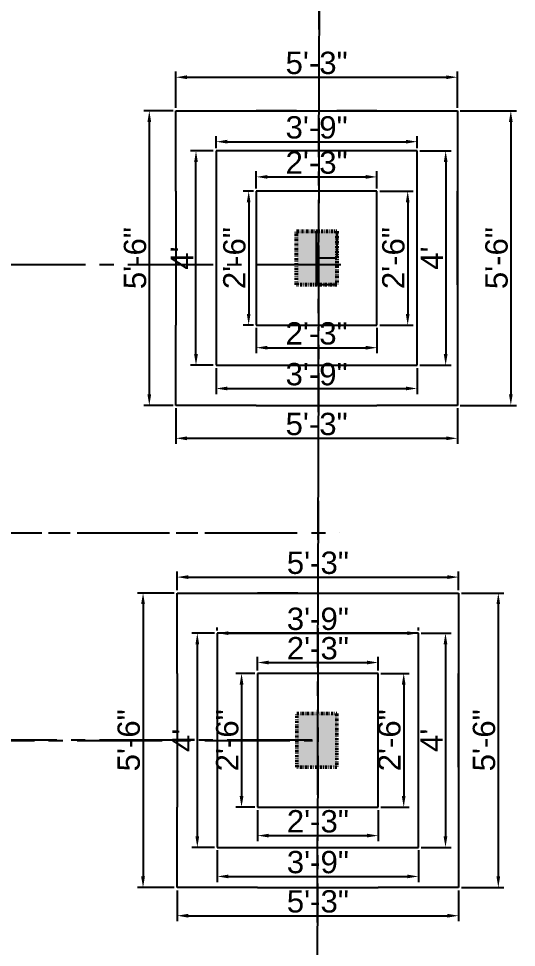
# Model space of a CAD drawing. Header units: inches. Extents: x 140261 to 278399, y 61833 to 125561.
# Drawn here: x 142461 to 142572.4, y 62623 to 62831 of the extents above; entities that cross this region are included whole.
import ezdxf

# ---------------------------------------------------------------- set-up
doc = ezdxf.new("R2010")
doc.units = ezdxf.units.IN
for name, pattern in [('Aec_Rating_Smoke', [9, 4.5, 2, -2.5]), ('CENTER2', [28.575, 19.05, -3.175, 3.175, -3.175]), ('DASHDOT', [1, 0.5, -0.25, 0, -0.25])]:
    doc.linetypes.add(name, pattern=pattern)
doc.layers.add('centre line', color=30, linetype='Continuous')
doc.layers.add('column', color=1, linetype='Aec_Rating_Smoke', lineweight=50)
doc.styles.get("Standard").update_dxf_attribs({"font": 'arial.ttf'})
doc.dimstyles.new('ISO-25', dxfattribs={"dimtxt": 5, "dimasz": 2.5, "dimexe": 1.25, "dimexo": 0.625, "dimtad": 1, "dimdec": 1, "dimlunit": 4, "dimtxsty": 'Standard', "dimcen": 2.5, "dimadec": 0, "dimazin": 0, "dimtfac": 1, "dimtdec": 1, "dimtmove": 0, "dimatfit": 3, "dimfxl": 1, "dimarcsym": 0})

# ---------------------------------------------------------------- blocks, each defined once
blk = doc.blocks.new('*U53')
at = {"color": 0, "linetype": 'CENTER2', "transparency": 16777216}
blk.add_line((192.4, 0.06), (-62, -0.02), dxfattribs=at)
blk = doc.blocks.new('*U54')
at = {"color": 0, "linetype": 'CENTER2', "transparency": 16777216}
blk.add_line((-63.48, 0), (193.7, 0), dxfattribs=at)
blk = doc.blocks.new('*U55')
at = {"color": 0, "linetype": 'CENTER2', "transparency": 16777216}
blk.add_line((125.52, 0), (-125.52, 0), dxfattribs=at)
blk = doc.blocks.new('*U59')
at = {"color": 0, "linetype": 'CENTER2', "transparency": 16777216}
blk.add_line((-0.34, -186.82), (0.4, 219.82), dxfattribs=at)
blk = doc.blocks.new('*D201')
at = {"color": 0, "lineweight": -2, "transparency": 16777216}
for p, q in [((142496.16, 62811), (142496.16, 62819.14)), ((142498.66, 62817.89), (142556.66, 62817.89)), ((142559.16, 62811), (142559.16, 62819.14))]:
    blk.add_line(p, q, dxfattribs=at)
at = {"color": 0, "transparency": 16777216}
for points in [[(142498.66, 62818.31), (142498.66, 62817.47), (142496.16, 62817.89)], [(142556.66, 62818.31), (142556.66, 62817.47), (142559.16, 62817.89)]]:
    blk.add_solid(points, dxfattribs=at)
at = {"layer": 'Defpoints', "color": 0, "transparency": 16777216}
for p in [(142559.16, 62817.89), (142496.16, 62810.37), (142559.16, 62810.37)]:
    blk.add_point(p, dxfattribs=at)
at = {"color": 0, "transparency": 16777216, "insert": (142527.66, 62821.07), "char_height": 5, "attachment_point": 5}
blk.add_mtext('5\'-3"', dxfattribs=at)
blk = doc.blocks.new('*D202')
at = {"color": 0, "lineweight": -2, "transparency": 16777216}
for p, q in [((142505.16, 62802), (142505.16, 62804.7)), ((142507.66, 62803.45), (142547.66, 62803.45)), ((142550.16, 62802), (142550.16, 62804.7))]:
    blk.add_line(p, q, dxfattribs=at)
at = {"color": 0, "transparency": 16777216}
for points in [[(142507.66, 62803.87), (142507.66, 62803.03), (142505.16, 62803.45)], [(142547.66, 62803.87), (142547.66, 62803.03), (142550.16, 62803.45)]]:
    blk.add_solid(points, dxfattribs=at)
at = {"layer": 'Defpoints', "color": 0, "transparency": 16777216}
for p in [(142550.16, 62803.45), (142505.16, 62801.37), (142550.16, 62801.37)]:
    blk.add_point(p, dxfattribs=at)
at = {"color": 0, "transparency": 16777216, "insert": (142527.66, 62806.63), "char_height": 5, "attachment_point": 5}
blk.add_mtext('3\'-9"', dxfattribs=at)
blk = doc.blocks.new('*D103')
at = {"color": 0, "lineweight": -2, "transparency": 16777216}
for p, q in [((142514.16, 62793), (142514.16, 62796.81)), ((142516.66, 62795.56), (142538.66, 62795.56)), ((142541.16, 62793), (142541.16, 62796.81))]:
    blk.add_line(p, q, dxfattribs=at)
at = {"color": 0, "transparency": 16777216}
for points in [[(142516.66, 62795.98), (142516.66, 62795.15), (142514.16, 62795.56)], [(142538.66, 62795.98), (142538.66, 62795.15), (142541.16, 62795.56)]]:
    blk.add_solid(points, dxfattribs=at)
at = {"layer": 'Defpoints', "color": 0, "transparency": 16777216}
for p in [(142541.16, 62795.56), (142514.16, 62792.37), (142541.16, 62792.37)]:
    blk.add_point(p, dxfattribs=at)
at = {"color": 0, "transparency": 16777216, "insert": (142527.66, 62798.74), "char_height": 5, "attachment_point": 5}
blk.add_mtext('2\'-3"', dxfattribs=at)
blk = doc.blocks.new('*D104')
at = {"color": 0, "lineweight": -2, "transparency": 16777216}
for p, q in [((142495.53, 62810.37), (142488.97, 62810.37)), ((142490.22, 62807.87), (142490.22, 62746.87)), ((142495.53, 62744.37), (142488.97, 62744.37))]:
    blk.add_line(p, q, dxfattribs=at)
at = {"color": 0, "transparency": 16777216}
for points in [[(142489.81, 62807.87), (142490.64, 62807.87), (142490.22, 62810.37)], [(142489.81, 62746.87), (142490.64, 62746.87), (142490.22, 62744.37)]]:
    blk.add_solid(points, dxfattribs=at)
at = {"layer": 'Defpoints', "color": 0, "transparency": 16777216}
for p in [(142496.16, 62810.37), (142490.22, 62744.37), (142496.16, 62744.37)]:
    blk.add_point(p, dxfattribs=at)
at = {"color": 0, "transparency": 16777216, "insert": (142487.05, 62777.37), "char_height": 5, "attachment_point": 5, "rotation": 90}
blk.add_mtext('5\'-6"', dxfattribs=at)
blk = doc.blocks.new('*D105')
at = {"color": 0, "lineweight": -2, "transparency": 16777216}
for p, q in [((142504.53, 62801.37), (142499.42, 62801.37)), ((142500.67, 62755.87), (142500.67, 62798.87)), ((142504.53, 62753.37), (142499.42, 62753.37))]:
    blk.add_line(p, q, dxfattribs=at)
at = {"color": 0, "transparency": 16777216}
for points in [[(142500.25, 62798.87), (142501.09, 62798.87), (142500.67, 62801.37)], [(142500.25, 62755.87), (142501.09, 62755.87), (142500.67, 62753.37)]]:
    blk.add_solid(points, dxfattribs=at)
at = {"layer": 'Defpoints', "color": 0, "transparency": 16777216}
for p in [(142500.67, 62801.37), (142505.16, 62801.37), (142505.16, 62753.37)]:
    blk.add_point(p, dxfattribs=at)
at = {"color": 0, "transparency": 16777216, "insert": (142497.54, 62777.37), "char_height": 5, "attachment_point": 5, "rotation": 90}
blk.add_mtext("4'", dxfattribs=at)
blk = doc.blocks.new('*D106')
at = {"color": 0, "lineweight": -2, "transparency": 16777216}
for p, q in [((142496.16, 62743.75), (142496.16, 62735.75)), ((142559.16, 62743.75), (142559.16, 62735.75)), ((142498.66, 62737), (142556.66, 62737))]:
    blk.add_line(p, q, dxfattribs=at)
at = {"color": 0, "transparency": 16777216}
for points in [[(142498.66, 62737.42), (142498.66, 62736.58), (142496.16, 62737)], [(142556.66, 62737.42), (142556.66, 62736.58), (142559.16, 62737)]]:
    blk.add_solid(points, dxfattribs=at)
at = {"layer": 'Defpoints', "color": 0, "transparency": 16777216}
for p in [(142496.16, 62744.37), (142559.16, 62744.37), (142559.16, 62737)]:
    blk.add_point(p, dxfattribs=at)
at = {"color": 0, "transparency": 16777216, "insert": (142527.66, 62740.18), "char_height": 5, "attachment_point": 5}
blk.add_mtext('5\'-3"', dxfattribs=at)
blk = doc.blocks.new('*D107')
at = {"color": 0, "lineweight": -2, "transparency": 16777216}
for p, q in [((142505.16, 62752.75), (142505.16, 62746.91)), ((142550.16, 62752.75), (142550.16, 62746.91)), ((142507.66, 62748.16), (142547.66, 62748.16))]:
    blk.add_line(p, q, dxfattribs=at)
at = {"color": 0, "transparency": 16777216}
for points in [[(142507.66, 62748.58), (142507.66, 62747.75), (142505.16, 62748.16)], [(142547.66, 62748.58), (142547.66, 62747.75), (142550.16, 62748.16)]]:
    blk.add_solid(points, dxfattribs=at)
at = {"layer": 'Defpoints', "color": 0, "transparency": 16777216}
for p in [(142505.16, 62753.37), (142550.16, 62753.37), (142550.16, 62748.16)]:
    blk.add_point(p, dxfattribs=at)
at = {"color": 0, "transparency": 16777216, "insert": (142527.66, 62751.34), "char_height": 5, "attachment_point": 5}
blk.add_mtext('3\'-9"', dxfattribs=at)
blk = doc.blocks.new('*D195')
at = {"color": 0, "lineweight": -2, "transparency": 16777216}
for p, q in [((142514.16, 62761.75), (142514.16, 62756.05)), ((142541.16, 62761.75), (142541.16, 62756.05)), ((142516.66, 62757.3), (142538.66, 62757.3))]:
    blk.add_line(p, q, dxfattribs=at)
at = {"color": 0, "transparency": 16777216}
for points in [[(142516.66, 62757.72), (142516.66, 62756.88), (142514.16, 62757.3)], [(142538.66, 62757.72), (142538.66, 62756.88), (142541.16, 62757.3)]]:
    blk.add_solid(points, dxfattribs=at)
at = {"layer": 'Defpoints', "color": 0, "transparency": 16777216}
for p in [(142514.16, 62762.37), (142541.16, 62762.37), (142541.16, 62757.3)]:
    blk.add_point(p, dxfattribs=at)
at = {"color": 0, "transparency": 16777216, "insert": (142527.66, 62760.48), "char_height": 5, "attachment_point": 5}
blk.add_mtext('2\'-3"', dxfattribs=at)
blk = doc.blocks.new('*D83')
at = {"color": 0, "lineweight": -2, "transparency": 16777216}
for p, q in [((142513.53, 62792.37), (142511.21, 62792.37)), ((142512.46, 62789.87), (142512.46, 62764.87)), ((142513.53, 62762.37), (142511.21, 62762.37))]:
    blk.add_line(p, q, dxfattribs=at)
at = {"color": 0, "transparency": 16777216}
for points in [[(142512.04, 62789.87), (142512.87, 62789.87), (142512.46, 62792.37)], [(142512.04, 62764.87), (142512.87, 62764.87), (142512.46, 62762.37)]]:
    blk.add_solid(points, dxfattribs=at)
at = {"layer": 'Defpoints', "color": 0, "transparency": 16777216}
for p in [(142514.16, 62792.37), (142512.46, 62762.37), (142514.16, 62762.37)]:
    blk.add_point(p, dxfattribs=at)
at = {"color": 0, "transparency": 16777216, "insert": (142509.28, 62777.37), "char_height": 5, "attachment_point": 5, "rotation": 90}
blk.add_mtext('2\'-6"', dxfattribs=at)
blk = doc.blocks.new('*D196')
at = {"color": 0, "lineweight": -2, "transparency": 16777216}
for p, q in [((142541.78, 62792.37), (142549.29, 62792.37)), ((142548.04, 62789.87), (142548.04, 62764.87)), ((142541.78, 62762.37), (142549.29, 62762.37))]:
    blk.add_line(p, q, dxfattribs=at)
at = {"color": 0, "transparency": 16777216}
for points in [[(142547.62, 62789.87), (142548.46, 62789.87), (142548.04, 62792.37)], [(142547.62, 62764.87), (142548.46, 62764.87), (142548.04, 62762.37)]]:
    blk.add_solid(points, dxfattribs=at)
at = {"layer": 'Defpoints', "color": 0, "transparency": 16777216}
for p in [(142541.16, 62792.37), (142541.16, 62762.37), (142548.04, 62762.37)]:
    blk.add_point(p, dxfattribs=at)
at = {"color": 0, "transparency": 16777216, "insert": (142544.86, 62777.37), "char_height": 5, "attachment_point": 5, "rotation": 90}
blk.add_mtext('2\'-6"', dxfattribs=at)
blk = doc.blocks.new('*D84')
at = {"color": 0, "lineweight": -2, "transparency": 16777216}
for p, q in [((142550.78, 62801.37), (142557.79, 62801.37)), ((142556.54, 62798.87), (142556.54, 62755.87)), ((142550.78, 62753.37), (142557.79, 62753.37))]:
    blk.add_line(p, q, dxfattribs=at)
at = {"color": 0, "transparency": 16777216}
for points in [[(142556.12, 62798.87), (142556.96, 62798.87), (142556.54, 62801.37)], [(142556.12, 62755.87), (142556.96, 62755.87), (142556.54, 62753.37)]]:
    blk.add_solid(points, dxfattribs=at)
at = {"layer": 'Defpoints', "color": 0, "transparency": 16777216}
for p in [(142550.16, 62801.37), (142550.16, 62753.37), (142556.54, 62753.37)]:
    blk.add_point(p, dxfattribs=at)
at = {"color": 0, "transparency": 16777216, "insert": (142553.42, 62777.37), "char_height": 5, "attachment_point": 5, "rotation": 90}
blk.add_mtext("4'", dxfattribs=at)
blk = doc.blocks.new('*D197')
at = {"color": 0, "lineweight": -2, "transparency": 16777216}
for p, q in [((142559.78, 62810.37), (142572.37, 62810.37)), ((142571.12, 62807.87), (142571.12, 62746.87)), ((142559.78, 62744.37), (142572.37, 62744.37))]:
    blk.add_line(p, q, dxfattribs=at)
at = {"color": 0, "transparency": 16777216}
for points in [[(142570.7, 62807.87), (142571.53, 62807.87), (142571.12, 62810.37)], [(142570.7, 62746.87), (142571.53, 62746.87), (142571.12, 62744.37)]]:
    blk.add_solid(points, dxfattribs=at)
at = {"layer": 'Defpoints', "color": 0, "transparency": 16777216}
for p in [(142559.16, 62810.37), (142559.16, 62744.37), (142571.12, 62744.37)]:
    blk.add_point(p, dxfattribs=at)
at = {"color": 0, "transparency": 16777216, "insert": (142567.94, 62777.37), "char_height": 5, "attachment_point": 5, "rotation": 90}
blk.add_mtext('5\'-6"', dxfattribs=at)
blk = doc.blocks.new('*U63')
at = {"layer": 'centre line', "color": 0, "linetype": 'CENTER2', "transparency": 16777216}
blk.add_line((-0.69, -376.19), (0.41, 225.24), dxfattribs=at)
blk = doc.blocks.new('*U67')
at = {"layer": 'centre line', "color": 0, "linetype": 'CENTER2', "transparency": 16777216}
blk.add_line((192.4, 0.06), (-180.97, -0.06), dxfattribs=at)
blk = doc.blocks.new('*U68')
at = {"layer": 'centre line', "color": 0, "linetype": 'CENTER2', "transparency": 16777216}
blk.add_line((-179.46, 0), (184.06, 0), dxfattribs=at)
blk = doc.blocks.new('*U69')
at = {"layer": 'centre line', "color": 0, "linetype": 'CENTER2', "transparency": 16777216}
blk.add_line((-241.5, 0), (125.52, 0), dxfattribs=at)
blk = doc.blocks.new('*D226')
at = {"color": 0, "lineweight": -2, "transparency": 16777216}
for p, q in [((142495.81, 62702.35), (142487.57, 62702.35)), ((142488.82, 62699.85), (142488.82, 62638.85)), ((142495.81, 62636.35), (142487.57, 62636.35))]:
    blk.add_line(p, q, dxfattribs=at)
at = {"color": 0, "transparency": 16777216}
for points in [[(142488.4, 62699.85), (142489.24, 62699.85), (142488.82, 62702.35)], [(142488.4, 62638.85), (142489.24, 62638.85), (142488.82, 62636.35)]]:
    blk.add_solid(points, dxfattribs=at)
at = {"layer": 'Defpoints', "color": 0, "transparency": 16777216}
for p in [(142496.44, 62702.35), (142488.82, 62636.35), (142496.44, 62636.35)]:
    blk.add_point(p, dxfattribs=at)
at = {"color": 0, "transparency": 16777216, "insert": (142485.64, 62669.35), "char_height": 5, "attachment_point": 5, "rotation": 90}
blk.add_mtext('5\'-6"', dxfattribs=at)
blk = doc.blocks.new('*D227')
at = {"color": 0, "lineweight": -2, "transparency": 16777216}
for p, q in [((142504.81, 62693.35), (142499.72, 62693.35)), ((142500.97, 62690.85), (142500.97, 62647.85)), ((142504.81, 62645.35), (142499.72, 62645.35))]:
    blk.add_line(p, q, dxfattribs=at)
at = {"color": 0, "transparency": 16777216}
for points in [[(142500.55, 62690.85), (142501.38, 62690.85), (142500.97, 62693.35)], [(142500.55, 62647.85), (142501.38, 62647.85), (142500.97, 62645.35)]]:
    blk.add_solid(points, dxfattribs=at)
at = {"layer": 'Defpoints', "color": 0, "transparency": 16777216}
for p in [(142505.44, 62693.35), (142500.97, 62645.35), (142505.44, 62645.35)]:
    blk.add_point(p, dxfattribs=at)
at = {"color": 0, "transparency": 16777216, "insert": (142497.84, 62669.35), "char_height": 5, "attachment_point": 5, "rotation": 90}
blk.add_mtext("4'", dxfattribs=at)
blk = doc.blocks.new('*D228')
at = {"color": 0, "lineweight": -2, "transparency": 16777216}
for p, q in [((142496.44, 62635.73), (142496.44, 62628.81)), ((142559.44, 62635.73), (142559.44, 62628.81)), ((142498.94, 62630.06), (142556.94, 62630.06))]:
    blk.add_line(p, q, dxfattribs=at)
at = {"color": 0, "transparency": 16777216}
for points in [[(142498.94, 62630.48), (142498.94, 62629.64), (142496.44, 62630.06)], [(142556.94, 62630.48), (142556.94, 62629.64), (142559.44, 62630.06)]]:
    blk.add_solid(points, dxfattribs=at)
at = {"layer": 'Defpoints', "color": 0, "transparency": 16777216}
for p in [(142496.44, 62636.35), (142559.44, 62636.35), (142559.44, 62630.06)]:
    blk.add_point(p, dxfattribs=at)
at = {"color": 0, "transparency": 16777216, "insert": (142527.94, 62633.24), "char_height": 5, "attachment_point": 5}
blk.add_mtext('5\'-3"', dxfattribs=at)
blk = doc.blocks.new('*D229')
at = {"color": 0, "lineweight": -2, "transparency": 16777216}
for p, q in [((142505.44, 62644.73), (142505.44, 62637.61)), ((142550.44, 62644.73), (142550.44, 62637.61)), ((142507.94, 62638.86), (142547.94, 62638.86))]:
    blk.add_line(p, q, dxfattribs=at)
at = {"color": 0, "transparency": 16777216}
for points in [[(142507.94, 62639.27), (142507.94, 62638.44), (142505.44, 62638.86)], [(142547.94, 62639.27), (142547.94, 62638.44), (142550.44, 62638.86)]]:
    blk.add_solid(points, dxfattribs=at)
at = {"layer": 'Defpoints', "color": 0, "transparency": 16777216}
for p in [(142505.44, 62645.35), (142550.44, 62645.35), (142550.44, 62638.86)]:
    blk.add_point(p, dxfattribs=at)
at = {"color": 0, "transparency": 16777216, "insert": (142527.94, 62642.04), "char_height": 5, "attachment_point": 5}
blk.add_mtext('3\'-9"', dxfattribs=at)
blk = doc.blocks.new('*D230')
at = {"color": 0, "lineweight": -2, "transparency": 16777216}
for p, q in [((142514.44, 62653.73), (142514.44, 62646.75)), ((142541.44, 62653.73), (142541.44, 62646.75)), ((142516.94, 62648), (142538.94, 62648))]:
    blk.add_line(p, q, dxfattribs=at)
at = {"color": 0, "transparency": 16777216}
for points in [[(142516.94, 62648.42), (142516.94, 62647.59), (142514.44, 62648)], [(142538.94, 62648.42), (142538.94, 62647.59), (142541.44, 62648)]]:
    blk.add_solid(points, dxfattribs=at)
at = {"layer": 'Defpoints', "color": 0, "transparency": 16777216}
for p in [(142514.44, 62654.35), (142541.44, 62654.35), (142541.44, 62648)]:
    blk.add_point(p, dxfattribs=at)
at = {"color": 0, "transparency": 16777216, "insert": (142527.94, 62651.18), "char_height": 5, "attachment_point": 5}
blk.add_mtext('2\'-3"', dxfattribs=at)
blk = doc.blocks.new('*D231')
at = {"color": 0, "lineweight": -2, "transparency": 16777216}
for p, q in [((142513.81, 62684.35), (142509.61, 62684.35)), ((142510.86, 62681.85), (142510.86, 62656.85)), ((142513.81, 62654.35), (142509.61, 62654.35))]:
    blk.add_line(p, q, dxfattribs=at)
at = {"color": 0, "transparency": 16777216}
for points in [[(142510.45, 62681.85), (142511.28, 62681.85), (142510.86, 62684.35)], [(142510.45, 62656.85), (142511.28, 62656.85), (142510.86, 62654.35)]]:
    blk.add_solid(points, dxfattribs=at)
at = {"layer": 'Defpoints', "color": 0, "transparency": 16777216}
for p in [(142514.44, 62684.35), (142510.86, 62654.35), (142514.44, 62654.35)]:
    blk.add_point(p, dxfattribs=at)
at = {"color": 0, "transparency": 16777216, "insert": (142507.69, 62669.35), "char_height": 5, "attachment_point": 5, "rotation": 90}
blk.add_mtext('2\'-6"', dxfattribs=at)
blk = doc.blocks.new('*D232')
at = {"color": 0, "lineweight": -2, "transparency": 16777216}
for p, q in [((142505.44, 62693.98), (142505.44, 62694.6)), ((142507.94, 62693.35), (142547.94, 62693.35)), ((142550.44, 62693.98), (142550.44, 62694.6))]:
    blk.add_line(p, q, dxfattribs=at)
at = {"color": 0, "transparency": 16777216}
for points in [[(142507.94, 62693.77), (142507.94, 62692.93), (142505.44, 62693.35)], [(142547.94, 62693.77), (142547.94, 62692.93), (142550.44, 62693.35)]]:
    blk.add_solid(points, dxfattribs=at)
at = {"layer": 'Defpoints', "color": 0, "transparency": 16777216}
for p in [(142505.44, 62693.35), (142550.44, 62693.35), (142550.44, 62693.35)]:
    blk.add_point(p, dxfattribs=at)
at = {"color": 0, "transparency": 16777216, "insert": (142527.94, 62696.53), "char_height": 5, "attachment_point": 5}
blk.add_mtext('3\'-9"', dxfattribs=at)
blk = doc.blocks.new('*D233')
at = {"color": 0, "lineweight": -2, "transparency": 16777216}
for p, q in [((142496.44, 62702.98), (142496.44, 62707.16)), ((142498.94, 62705.91), (142556.94, 62705.91)), ((142559.44, 62702.98), (142559.44, 62707.16))]:
    blk.add_line(p, q, dxfattribs=at)
at = {"color": 0, "transparency": 16777216}
for points in [[(142498.94, 62706.33), (142498.94, 62705.49), (142496.44, 62705.91)], [(142556.94, 62706.33), (142556.94, 62705.49), (142559.44, 62705.91)]]:
    blk.add_solid(points, dxfattribs=at)
at = {"layer": 'Defpoints', "color": 0, "transparency": 16777216}
for p in [(142559.44, 62705.91), (142496.44, 62702.35), (142559.44, 62702.35)]:
    blk.add_point(p, dxfattribs=at)
at = {"color": 0, "transparency": 16777216, "insert": (142527.94, 62709.09), "char_height": 5, "attachment_point": 5}
blk.add_mtext('5\'-3"', dxfattribs=at)
blk = doc.blocks.new('*D234')
at = {"color": 0, "lineweight": -2, "transparency": 16777216}
for p, q in [((142514.44, 62684.98), (142514.44, 62688.02)), ((142516.94, 62686.77), (142538.94, 62686.77)), ((142541.44, 62684.98), (142541.44, 62688.02))]:
    blk.add_line(p, q, dxfattribs=at)
at = {"color": 0, "transparency": 16777216}
for points in [[(142516.94, 62687.19), (142516.94, 62686.36), (142514.44, 62686.77)], [(142538.94, 62687.19), (142538.94, 62686.36), (142541.44, 62686.77)]]:
    blk.add_solid(points, dxfattribs=at)
at = {"layer": 'Defpoints', "color": 0, "transparency": 16777216}
for p in [(142541.44, 62686.77), (142514.44, 62684.35), (142541.44, 62684.35)]:
    blk.add_point(p, dxfattribs=at)
at = {"color": 0, "transparency": 16777216, "insert": (142527.94, 62689.95), "char_height": 5, "attachment_point": 5}
blk.add_mtext('2\'-3"', dxfattribs=at)
blk = doc.blocks.new('*D235')
at = {"color": 0, "lineweight": -2, "transparency": 16777216}
for p, q in [((142542.06, 62684.35), (142548.4, 62684.35)), ((142547.15, 62681.85), (142547.15, 62656.85)), ((142542.06, 62654.35), (142548.4, 62654.35))]:
    blk.add_line(p, q, dxfattribs=at)
at = {"color": 0, "transparency": 16777216}
for points in [[(142546.73, 62681.85), (142547.56, 62681.85), (142547.15, 62684.35)], [(142546.73, 62656.85), (142547.56, 62656.85), (142547.15, 62654.35)]]:
    blk.add_solid(points, dxfattribs=at)
at = {"layer": 'Defpoints', "color": 0, "transparency": 16777216}
for p in [(142541.44, 62684.35), (142541.44, 62654.35), (142547.15, 62654.35)]:
    blk.add_point(p, dxfattribs=at)
at = {"color": 0, "transparency": 16777216, "insert": (142543.97, 62669.35), "char_height": 5, "attachment_point": 5, "rotation": 90}
blk.add_mtext('2\'-6"', dxfattribs=at)
blk = doc.blocks.new('*D236')
at = {"color": 0, "lineweight": -2, "transparency": 16777216}
for p, q in [((142551.06, 62693.35), (142557.75, 62693.35)), ((142556.5, 62690.85), (142556.5, 62647.85)), ((142551.06, 62645.35), (142557.75, 62645.35))]:
    blk.add_line(p, q, dxfattribs=at)
at = {"color": 0, "transparency": 16777216}
for points in [[(142556.08, 62690.85), (142556.91, 62690.85), (142556.5, 62693.35)], [(142556.08, 62647.85), (142556.91, 62647.85), (142556.5, 62645.35)]]:
    blk.add_solid(points, dxfattribs=at)
at = {"layer": 'Defpoints', "color": 0, "transparency": 16777216}
for p in [(142550.44, 62693.35), (142550.44, 62645.35), (142556.5, 62645.35)]:
    blk.add_point(p, dxfattribs=at)
at = {"color": 0, "transparency": 16777216, "insert": (142553.37, 62669.35), "char_height": 5, "attachment_point": 5, "rotation": 90}
blk.add_mtext("4'", dxfattribs=at)
blk = doc.blocks.new('*D237')
at = {"color": 0, "lineweight": -2, "transparency": 16777216}
for p, q in [((142560.06, 62702.35), (142569.57, 62702.35)), ((142568.32, 62699.85), (142568.32, 62638.85)), ((142560.06, 62636.35), (142569.57, 62636.35))]:
    blk.add_line(p, q, dxfattribs=at)
at = {"color": 0, "transparency": 16777216}
for points in [[(142567.9, 62699.85), (142568.73, 62699.85), (142568.32, 62702.35)], [(142567.9, 62638.85), (142568.73, 62638.85), (142568.32, 62636.35)]]:
    blk.add_solid(points, dxfattribs=at)
at = {"layer": 'Defpoints', "color": 0, "transparency": 16777216}
for p in [(142559.44, 62702.35), (142559.44, 62636.35), (142568.32, 62636.35)]:
    blk.add_point(p, dxfattribs=at)
at = {"color": 0, "transparency": 16777216, "insert": (142565.14, 62669.35), "char_height": 5, "attachment_point": 5, "rotation": 90}
blk.add_mtext('5\'-6"', dxfattribs=at)

msp = doc.modelspace()

# ---------------------------------------------------------------- hatches: boundary and pattern name
at = {"transparency": 33554687}
h = msp.add_hatch(color=1, dxfattribs=at)
h.dxf.hatch_style = 1
h.paths.add_polyline_path([(142282.16, 62775.37), (142279.33, 62775.37), (142279.33, 62780.3), (142270.33, 62780.3), (142270.33, 62771.3), (142279.33, 62771.3), (142279.33, 62771.37), (142282.16, 62771.37)])
h.paths.add_polyline_path([(142282.16, 62780.3), (142279.33, 62780.3), (142279.33, 62775.37), (142282.16, 62775.37)], flags=17)
h.paths.add_polyline_path([(142403.33, 62783.37), (142399.33, 62783.37), (142399.33, 62781.31), (142399.33, 62775.37), (142399.33, 62771.37), (142403.33, 62771.37)])
h.paths.add_polyline_path([(142408.16, 62783.37), (142403.33, 62783.37), (142403.33, 62771.37), (142408.16, 62771.37)])
h.paths.add_polyline_path([(142532.16, 62783.37), (142523.33, 62783.37), (142523.33, 62781.31), (142523.33, 62771.37), (142532.16, 62771.37)])
h.paths.add_polyline_path([(142532.2, 62675.35), (142523.33, 62675.35), (142523.33, 62663.35), (142532.2, 62663.35)])
h.paths.add_polyline_path([(142532.2, 62552.31), (142523.33, 62552.31), (142523.33, 62549.31), (142523.2, 62549.31), (142523.2, 62540.31), (142532.2, 62540.31)])
h.paths.add_polyline_path([(142408.18, 62549.28), (142399.18, 62549.28), (142399.18, 62540.31), (142408.18, 62540.31)])
h.paths.add_polyline_path([(142279.2, 62549.31), (142277.74, 62549.31), (142277.02, 62549.31), (142270.35, 62549.31), (142270.35, 62540.35), (142279.2, 62540.35)])
h.paths.add_polyline_path([(142279.2, 62464.26), (142270.2, 62464.26), (142270.2, 62455.31), (142277.02, 62455.31), (142279.2, 62455.31)])
h.paths.add_polyline_path([(142408.02, 62464.31), (142399.18, 62464.31), (142399.18, 62455.31), (142408.02, 62455.31)])
h.paths.add_polyline_path([(142408.33, 62675.35), (142403.33, 62675.35), (142403.33, 62663.35), (142408.33, 62663.35)])
h.paths.add_polyline_path([(142403.33, 62675.35), (142399.33, 62675.35), (142399.33, 62663.35), (142403.33, 62663.35)])
h.paths.add_polyline_path([(142279.16, 62675.35), (142270.33, 62675.35), (142270.33, 62663.35), (142279.16, 62663.35)])

# ---------------------------------------------------------------- linework, layer by layer
for p, q in [((142496.16, 62792.37), (142496.16, 62810.37)), ((142496.16, 62810.37), (142514.16, 62810.37)), ((142523.16, 62810.37), (142514.16, 62810.37)), ((142514.16, 62810.37), (142559.16, 62810.37)), ((142541.16, 62810.37), (142532.16, 62810.37)), ((142559.16, 62810.37), (142559.16, 62792.37)), ((142550.16, 62801.37), (142505.16, 62801.37)), ((142505.16, 62801.37), (142505.16, 62792.37)), ((142523.16, 62801.37), (142514.16, 62801.37)), ((142541.16, 62801.37), (142532.16, 62801.37)), ((142550.16, 62753.37), (142550.16, 62801.37)), ((142496.16, 62792.37), (142496.16, 62783.37)), ((142505.16, 62792.37), (142505.16, 62783.37)), ((142523.16, 62792.37), (142514.16, 62792.37)), ((142514.16, 62792.37), (142514.16, 62783.37)), ((142532.16, 62792.37), (142523.16, 62792.37)), ((142541.16, 62792.37), (142532.16, 62792.37)), ((142541.16, 62783.37), (142541.16, 62792.37)), ((142550.16, 62783.37), (142550.16, 62792.37)), ((142559.16, 62783.37), (142559.16, 62792.37)), ((142559.16, 62792.37), (142559.16, 62744.37)), ((142496.16, 62783.37), (142496.16, 62771.37)), ((142505.16, 62783.37), (142505.16, 62771.37)), ((142514.16, 62783.37), (142514.16, 62771.37)), ((142527.66, 62771.37), (142527.66, 62783.37)), ((142532.16, 62783.37), (142532.16, 62777.37)), ((142541.16, 62771.37), (142541.16, 62783.37)), ((142550.16, 62771.37), (142550.16, 62783.37)), ((142559.16, 62771.37), (142559.16, 62783.37)), ((142532.16, 62777.37), (142527.66, 62777.37)), ((142496.16, 62771.37), (142496.16, 62762.37)), ((142505.16, 62771.37), (142505.16, 62762.37)), ((142514.16, 62771.37), (142514.16, 62762.37)), ((142532.16, 62771.37), (142527.66, 62771.37)), ((142541.16, 62762.37), (142541.16, 62771.37)), ((142550.16, 62762.37), (142550.16, 62771.37)), ((142496.16, 62744.37), (142496.16, 62762.37)), ((142505.16, 62762.37), (142505.16, 62753.37)), ((142514.16, 62762.37), (142523.16, 62762.37)), ((142523.16, 62762.37), (142532.16, 62762.37)), ((142532.16, 62762.37), (142541.16, 62762.37)), ((142505.16, 62753.37), (142514.16, 62753.37)), ((142514.16, 62753.37), (142523.16, 62753.37)), ((142523.16, 62753.37), (142532.16, 62753.37)), ((142532.16, 62753.37), (142541.16, 62753.37)), ((142541.16, 62753.37), (142550.16, 62753.37)), ((142514.16, 62744.37), (142496.16, 62744.37)), ((142514.16, 62744.37), (142523.16, 62744.37)), ((142523.16, 62744.37), (142532.16, 62744.37)), ((142532.16, 62744.37), (142541.16, 62744.37)), ((142559.16, 62744.37), (142541.16, 62744.37)), ((142496.44, 62684.35), (142496.44, 62702.35)), ((142496.44, 62702.35), (142514.44, 62702.35)), ((142523.44, 62702.35), (142514.44, 62702.35)), ((142514.44, 62702.35), (142559.44, 62702.35)), ((142559.44, 62702.35), (142559.44, 62684.35)), ((142550.44, 62693.35), (142505.44, 62693.35)), ((142505.44, 62693.35), (142505.44, 62684.35)), ((142523.44, 62693.35), (142514.44, 62693.35)), ((142550.44, 62645.35), (142550.44, 62693.35)), ((142496.44, 62684.35), (142496.44, 62675.35)), ((142505.44, 62684.35), (142505.44, 62675.35)), ((142523.44, 62684.35), (142514.44, 62684.35)), ((142514.44, 62684.35), (142514.44, 62675.35)), ((142532.44, 62684.35), (142523.44, 62684.35)), ((142541.44, 62684.35), (142532.44, 62684.35)), ((142541.44, 62675.35), (142541.44, 62684.35)), ((142550.44, 62675.35), (142550.44, 62684.35)), ((142559.44, 62675.35), (142559.44, 62684.35)), ((142559.44, 62684.35), (142559.44, 62636.35)), ((142496.44, 62675.35), (142496.44, 62663.35)), ((142505.44, 62675.35), (142505.44, 62663.35)), ((142514.44, 62675.35), (142514.44, 62663.35)), ((142541.44, 62663.35), (142541.44, 62675.35)), ((142550.44, 62663.35), (142550.44, 62675.35)), ((142559.44, 62663.35), (142559.44, 62675.35)), ((142496.44, 62663.35), (142496.44, 62654.35)), ((142505.44, 62663.35), (142505.44, 62654.35)), ((142514.44, 62663.35), (142514.44, 62654.35)), ((142541.44, 62654.35), (142541.44, 62663.35)), ((142550.44, 62654.35), (142550.44, 62663.35)), ((142496.44, 62636.35), (142496.44, 62654.35)), ((142505.44, 62654.35), (142505.44, 62645.35)), ((142514.44, 62654.35), (142523.44, 62654.35)), ((142523.44, 62654.35), (142532.44, 62654.35)), ((142532.44, 62654.35), (142541.44, 62654.35)), ((142505.44, 62645.35), (142514.44, 62645.35)), ((142514.44, 62645.35), (142523.44, 62645.35)), ((142523.44, 62645.35), (142532.44, 62645.35)), ((142532.44, 62645.35), (142541.44, 62645.35)), ((142541.44, 62645.35), (142550.44, 62645.35)), ((142514.44, 62636.35), (142496.44, 62636.35)), ((142514.44, 62636.35), (142523.44, 62636.35)), ((142523.44, 62636.35), (142532.44, 62636.35)), ((142532.44, 62636.35), (142541.44, 62636.35)), ((142559.44, 62636.35), (142541.44, 62636.35))]:
    msp.add_line(p, q)
at = {"layer": 'column', "linetype": 'DASHDOT', "lineweight": 53}
msp.add_lwpolyline([(142532.16, 62771.37), (142523.16, 62771.37), (142523.16, 62783.37), (142532.16, 62783.37)], close=True, dxfattribs=at)
at = {"layer": 'column', "linetype": 'DASHDOT'}
msp.add_lwpolyline([(142523.2, 62675.35), (142532.2, 62675.35), (142532.2, 62663.35), (142523.2, 62663.35)], close=True, dxfattribs=at)

# ---------------------------------------------------------------- block references
at = {"linetype": 'CENTER2'}
for name, p in [('*U59', (142528.04, 62729.62)), ('*U53', (142340.66, 62775.82)), ('*U54', (142339.14, 62715.85)), ('*U55', (142401.18, 62669.35))]:
    msp.add_blockref(name, p, dxfattribs=at)
at = {"layer": 'centre line', "linetype": 'CENTER2'}
for name, p in [('*U63', (142528.26, 62822.98)), ('*U67', (142340.7, 62775.79)), ('*U68', (142339.18, 62715.83)), ('*U69', (142401.22, 62669.33))]:
    msp.add_blockref(name, p, dxfattribs=at)

# ---------------------------------------------------------------- dimensions: what is measured, and where the dimension line sits
for base, p1, p2, picture, middle in [((142559.16, 62817.89), (142496.16, 62810.37), (142559.16, 62810.37), '*D201', (142527.66, 62821.07)), ((142550.16, 62803.45), (142505.16, 62801.37), (142550.16, 62801.37), '*D202', (142527.66, 62806.63)), ((142541.16, 62795.56), (142514.16, 62792.37), (142541.16, 62792.37), '*D103', (142527.66, 62798.74)), ((142541.16, 62757.3), (142514.16, 62762.37), (142541.16, 62762.37), '*D195', (142527.66, 62760.48)), ((142550.16, 62748.16), (142505.16, 62753.37), (142550.16, 62753.37), '*D107', (142527.66, 62751.34)), ((142559.16, 62737), (142496.16, 62744.37), (142559.16, 62744.37), '*D106', (142527.66, 62740.18)), ((142559.44, 62705.91), (142496.44, 62702.35), (142559.44, 62702.35), '*D233', (142527.94, 62709.09)), ((142550.44, 62693.35), (142505.44, 62693.35), (142550.44, 62693.35), '*D232', (142527.94, 62696.53)), ((142541.44, 62686.77), (142514.44, 62684.35), (142541.44, 62684.35), '*D234', (142527.94, 62689.95)), ((142541.44, 62648), (142514.44, 62654.35), (142541.44, 62654.35), '*D230', (142527.94, 62651.18)), ((142550.44, 62638.86), (142505.44, 62645.35), (142550.44, 62645.35), '*D229', (142527.94, 62642.04)), ((142559.44, 62630.06), (142496.44, 62636.35), (142559.44, 62636.35), '*D228', (142527.94, 62633.24))]:
    dim = msp.add_linear_dim(base=base, p1=p1, p2=p2, dimstyle='ISO-25')
    dim.commit()
    dim.dimension.update_dxf_attribs({"geometry": picture, "text_midpoint": middle})
for base, p1, p2, picture, middle in [((142490.22, 62744.37), (142496.16, 62810.37), (142496.16, 62744.37), '*D104', (142487.05, 62777.37)), ((142571.12, 62744.37), (142559.16, 62810.37), (142559.16, 62744.37), '*D197', (142567.94, 62777.37)), ((142500.67, 62801.37), (142505.16, 62753.37), (142505.16, 62801.37), '*D105', (142497.54, 62777.37)), ((142556.54, 62753.37), (142550.16, 62801.37), (142550.16, 62753.37), '*D84', (142553.42, 62777.37)), ((142512.46, 62762.37), (142514.16, 62792.37), (142514.16, 62762.37), '*D83', (142509.28, 62777.37)), ((142548.04, 62762.37), (142541.16, 62792.37), (142541.16, 62762.37), '*D196', (142544.86, 62777.37)), ((142488.82, 62636.35), (142496.44, 62702.35), (142496.44, 62636.35), '*D226', (142485.64, 62669.35)), ((142568.32, 62636.35), (142559.44, 62702.35), (142559.44, 62636.35), '*D237', (142565.14, 62669.35)), ((142500.97, 62645.35), (142505.44, 62693.35), (142505.44, 62645.35), '*D227', (142497.84, 62669.35)), ((142556.5, 62645.35), (142550.44, 62693.35), (142550.44, 62645.35), '*D236', (142553.37, 62669.35)), ((142510.86, 62654.35), (142514.44, 62684.35), (142514.44, 62654.35), '*D231', (142507.69, 62669.35)), ((142547.15, 62654.35), (142541.44, 62684.35), (142541.44, 62654.35), '*D235', (142543.97, 62669.35))]:
    dim = msp.add_linear_dim(base=base, p1=p1, p2=p2, angle=90, dimstyle='ISO-25')
    dim.commit()
    dim.dimension.update_dxf_attribs({"geometry": picture, "text_midpoint": middle})

doc.saveas('drawing.dxf')
